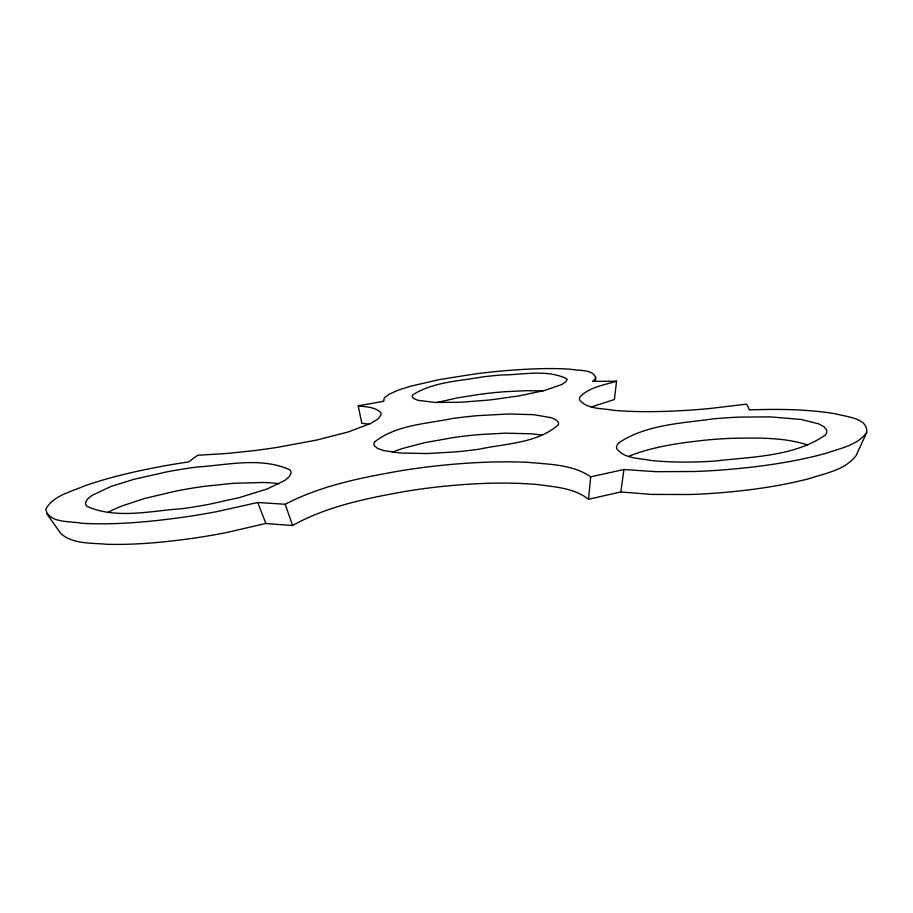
<?xml version="1.0" encoding="UTF-8"?>
<svg xmlns="http://www.w3.org/2000/svg" width="913" height="913" viewBox="0 0 913 913"><rect width="100%" height="100%" fill="white"/><g stroke="black" fill="none" stroke-linecap="round" stroke-linejoin="round"><path stroke-width="1.37" d="M595.413 381.326C597.867 368.624 578.488 371.123 570.796 369.24C548.576 367.756 526.265 368.955 504.102 370.792A259.646 96.846 -6.9 0 0 473.847 374.102L439.415 379.591L410.953 386.119L398.399 390.091L389.223 394.131L384.225 397.977L383.643 401.298L358.17 405.829L361.845 423.312A67.802 25.29 -6.9 0 1 369.069 424.283M591.692 406.89L614.403 399.54L616.56 381.223C604.189 385.058 589.65 387.009 580.246 396.664A24.16 9.016 -6.9 0 0 579.607 399.883C587.127 409.526 602.146 408.077 613.114 410.279C637.251 412.368 661.526 411.797 685.674 410.405A280.668 104.687 -6.9 0 0 709.104 408.602L746.32 404.151A72.298 26.968 -6.9 0 1 749.139 409.88C778.161 408.944 807.423 409.092 836.137 413.897C846.157 416.979 868.366 417.88 866.688 432.545L856.211 455.382C845.335 470.161 825.032 473.311 808.621 478.789C779.36 486.321 749.322 490.418 719.239 492.872A248.119 92.544 -6.9 0 1 689.167 494.515L651.665 494.424L620.772 491.947L588.508 499.285L590.7 476.837C572.736 464.443 549.5 464.386 528.547 462.389C498.544 460.962 468.46 462.537 438.594 465.664A271.606 101.309 -6.9 0 0 402.861 470.4C362.701 477.408 321.638 485.191 285.198 504.261L257.717 502.492L217.591 511.474A285.335 106.433 -6.9 0 1 182.018 517.397C148.751 521.928 115.095 525.169 81.497 523.263C70.392 520.878 48.629 523.526 45.787 509.192C53.365 495.405 71.168 491.799 84.589 485.864C109.412 477.271 135.078 471.37 160.859 466.52A285.78 106.593 -6.9 0 1 189.025 461.864A100.031 37.307 -6.9 0 1 197.813 455.256L227.474 453.43L252.342 450.828A283.646 105.794 -6.9 0 0 277.723 447.29L316.754 440.032L348.344 431.929L370.689 423.495L378.165 418.85L381.052 414.81A22.095 8.24 -6.9 0 0 380.459 412.242C374.604 406.753 365.656 406.981 358.17 405.829M620.772 491.947L623.978 469.51L655.956 471.679L694.759 471.485A273.717 102.096 -6.9 0 0 725.858 469.681C759.433 466.84 793.02 462.32 825.58 453.441C839.777 448.443 857.318 445.453 866.688 432.545M46.711 513.631L60.76 533.5C73.154 544.49 91.836 542.779 107.3 544.319C135.866 544.958 164.408 542.311 192.666 538.328A258.505 96.424 -6.9 0 0 227.063 532.45L265.831 523.446A255.252 95.203 -6.9 0 0 272.165 524.051L292.571 525.477C327.47 506.03 367.391 498.19 406.331 491.228A246.145 91.814 -6.9 0 1 441.013 486.572C473.242 483.239 505.802 481.744 538.134 484.609C555.309 486.926 574.368 488.158 588.508 499.285M628.635 456.34C654.028 446.149 681.543 442.645 708.579 439.826A180.66 67.391 -6.9 0 1 733.459 438.251C758.292 437.898 783.97 437.236 807.879 445.008M436.962 402.507L457.55 397.851L480.603 394.211A170.697 63.67 -6.9 0 1 504.558 391.734L526.105 390.684L542.915 390.912M623.978 469.51L590.7 476.837M592.708 381.372L616.56 381.223M383.62 401.252L383.414 400.624M257.717 502.492L265.831 523.446M285.198 504.261L292.571 525.477M595.869 377.331A20.862 7.783 -6.9 0 1 592.64 381.36M392.328 452.209A74.215 27.675 -6.9 0 1 403.455 448.249L424.465 442.737L453.693 437.498A171.69 64.036 -6.9 0 1 479.462 434.565L504.889 433.173L530.282 433.766A73.93 27.573 -6.9 0 1 541.717 435.159M108.191 512.319A80.858 30.163 -6.9 0 1 122.171 505.893L144.539 498.487L176.449 490.977A187.895 70.084 -6.9 0 1 205.003 486.252L233.557 483.285L262.624 482.486A76.966 28.702 -6.9 0 1 279.195 483.719M85.605 502.412L85.514 503.462A26.26 9.792 -6.9 0 0 86.872 506.316C116.293 519.543 151.044 510.766 182.121 508.689A207.685 77.468 -6.9 0 0 209.876 504.147L239.229 497.631L266.995 489.037L284.936 480.375L289.421 476.495L291.03 473.094A26.283 9.803 -6.9 0 0 289.741 469.796C260.958 456.626 226.812 465.162 196.318 467.102A207.468 77.388 -6.9 0 0 166.931 471.85L133.994 479.302L110.758 486.561L92.11 495.348L87.602 499.012L85.605 502.412M566.882 379.774L565.558 382.022L561.518 384.624L544.764 390.433L518.812 395.934L490.076 399.94L461.27 402.234L435.09 402.428L417.994 400.328L413.783 398.627L412.288 396.687A13.569 5.067 -6.9 0 1 412.996 394.736C433.116 381.942 458.646 381.223 481.608 377.046A189.425 70.655 -6.9 0 1 501.431 374.981C522.715 374.889 546.99 369.057 566.631 378.735L566.882 379.774M374.581 442.018L374.147 442.942A22.197 8.274 -6.9 0 0 374.353 445.624L377.354 448.272L383.426 450.531L399.951 453.008L427.489 453.544L455.519 451.878A189.813 70.803 -6.9 0 0 479.154 449.196C505.266 443.524 537.62 443.296 558.277 424.796A22.209 8.285 -6.9 0 0 558.128 421.989L555.743 419.683L551.224 417.698L533.637 414.673L508.575 413.977L478.389 415.598A189.493 70.678 -6.9 0 0 451.981 418.588C426.04 423.986 395.922 424.887 374.581 442.018M618.911 442.725L617.724 444.117A30.14 11.241 -6.9 0 0 616.731 448.591C623.933 458.76 639.009 458.029 650.079 460.369C671.409 462.617 692.921 462.377 714.32 461.133C751.49 456.66 793.386 456.911 825.272 435.147A30.22 11.276 -6.9 0 0 826.562 429.932L824.062 426.793L818.904 423.929L801.272 419.466L770.115 416.864L739.462 417.115A199.411 74.375 -6.9 0 0 713.852 418.805C681.885 423.301 646.575 424.442 618.911 442.725"/></g></svg>
